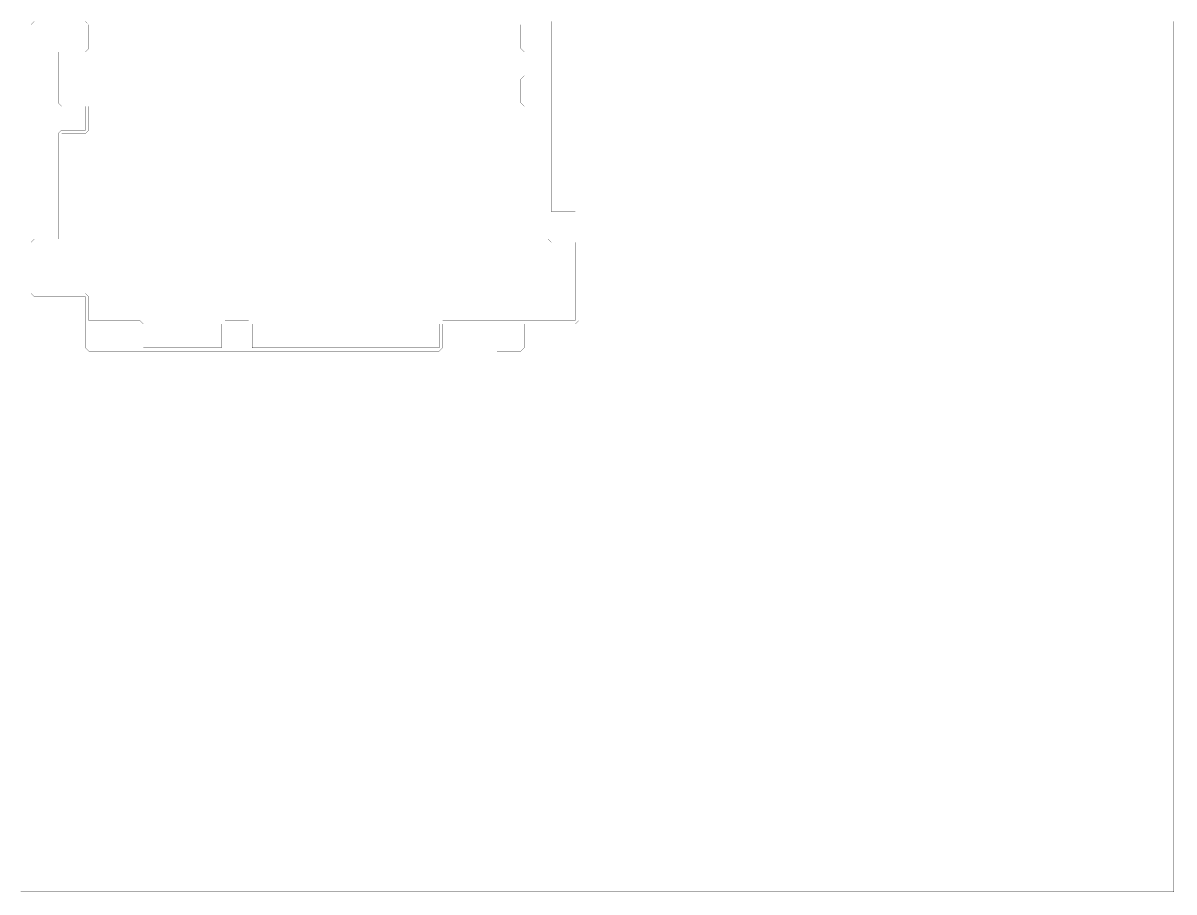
# Model space of a CAD drawing. Header units: metres. Extents: x 0 to 4990, y -4990 to 0.
# Drawn here: x 1686 to 4990, y -4990 to -2495 of the extents above; entities that cross this region are included whole.
import ezdxf

# ---------------------------------------------------------------- set-up
doc = ezdxf.new("R2010")
doc.units = ezdxf.units.M
doc.layers.add('conductor', color=1, linetype='Continuous')
doc.layers.add('substrate', color=5, linetype='Continuous')

msp = doc.modelspace()

# ---------------------------------------------------------------- linework, layer by layer
at = {"layer": 'conductor', "const_width": 0.5}
msp.add_lwpolyline([(1865.234375, -2490.234375), (1875, -2500), (1875, -2509.765625), (1875, -2519.53125), (1875, -2529.296875), (1875, -2539.0625), (1875, -2548.828125), (1875, -2558.59375), (1875, -2568.359375), (1865.234375, -2578.125), (1855.46875, -2578.125), (1845.703125, -2578.125), (1835.9375, -2578.125), (1826.171875, -2578.125), (1816.40625, -2578.125), (1806.640625, -2578.125), (1796.875, -2578.125), (1796.875, -2587.890625), (1796.875, -2597.65625), (1796.875, -2607.421875), (1796.875, -2617.1875), (1796.875, -2626.953125), (1796.875, -2636.71875), (1796.875, -2646.484375), (1796.875, -2656.25), (1796.875, -2666.015625), (1796.875, -2675.78125), (1796.875, -2685.546875), (1796.875, -2695.3125), (1796.875, -2705.078125), (1796.875, -2714.84375), (1796.875, -2724.609375), (1806.640625, -2724.609375), (1816.40625, -2724.609375), (1826.171875, -2724.609375), (1835.9375, -2724.609375), (1845.703125, -2724.609375), (1855.46875, -2724.609375), (1865.234375, -2724.609375), (1875, -2734.375), (1875, -2744.140625), (1875, -2753.90625), (1875, -2763.671875), (1875, -2773.4375), (1875, -2783.203125), (1875, -2792.96875), (1875, -2802.734375), (1865.234375, -2812.5), (1855.46875, -2812.5), (1845.703125, -2812.5), (1835.9375, -2812.5), (1826.171875, -2812.5), (1816.40625, -2812.5), (1806.640625, -2812.5), (1796.875, -2812.5), (1796.875, -2822.265625), (1796.875, -2832.03125), (1796.875, -2841.796875), (1796.875, -2851.5625), (1796.875, -2861.328125), (1796.875, -2871.09375), (1796.875, -2880.859375), (1796.875, -2890.625), (1796.875, -2900.390625), (1796.875, -2910.15625), (1796.875, -2919.921875), (1796.875, -2929.6875), (1796.875, -2939.453125), (1796.875, -2949.21875), (1796.875, -2958.984375), (1796.875, -2968.75), (1796.875, -2978.515625), (1796.875, -2988.28125), (1796.875, -2998.046875), (1796.875, -3007.8125), (1796.875, -3017.578125), (1796.875, -3027.34375), (1796.875, -3037.109375), (1796.875, -3046.875), (1796.875, -3056.640625), (1796.875, -3066.40625), (1796.875, -3076.171875), (1796.875, -3085.9375), (1796.875, -3095.703125), (1796.875, -3105.46875), (1796.875, -3115.234375), (1796.875, -3125), (1796.875, -3134.765625), (1796.875, -3144.53125), (1796.875, -3154.296875), (1796.875, -3164.0625), (1796.875, -3173.828125), (1796.875, -3183.59375), (1796.875, -3193.359375), (1796.875, -3203.125), (1796.875, -3212.890625), (1796.875, -3222.65625), (1796.875, -3232.421875), (1796.875, -3242.1875), (1796.875, -3251.953125), (1796.875, -3261.71875), (1796.875, -3271.484375), (1806.640625, -3271.484375), (1816.40625, -3271.484375), (1826.171875, -3271.484375), (1835.9375, -3271.484375), (1845.703125, -3271.484375), (1855.46875, -3271.484375), (1865.234375, -3271.484375), (1875, -3281.25), (1875, -3291.015625), (1875, -3300.78125), (1875, -3310.546875), (1875, -3320.3125), (1875, -3330.078125), (1875, -3339.84375), (1875, -3349.609375), (1884.765625, -3349.609375), (1894.53125, -3349.609375), (1904.296875, -3349.609375), (1914.0625, -3349.609375), (1923.828125, -3349.609375), (1933.59375, -3349.609375), (1943.359375, -3349.609375), (1953.125, -3349.609375), (1962.890625, -3349.609375), (1972.65625, -3349.609375), (1982.421875, -3349.609375), (1992.1875, -3349.609375), (2001.953125, -3349.609375), (2011.71875, -3349.609375), (2021.484375, -3349.609375), (2031.25, -3359.375), (2031.25, -3369.140625), (2031.25, -3378.90625), (2031.25, -3388.671875), (2031.25, -3398.4375), (2031.25, -3408.203125), (2031.25, -3417.96875), (2031.25, -3427.734375), (2041.015625, -3427.734375), (2050.78125, -3427.734375), (2060.546875, -3427.734375), (2070.3125, -3427.734375), (2080.078125, -3427.734375), (2089.84375, -3427.734375), (2099.609375, -3427.734375), (2109.375, -3427.734375), (2119.140625, -3427.734375), (2128.90625, -3427.734375), (2138.671875, -3427.734375), (2148.4375, -3427.734375), (2158.203125, -3427.734375), (2167.96875, -3427.734375), (2177.734375, -3427.734375), (2187.5, -3427.734375), (2197.265625, -3427.734375), (2207.03125, -3427.734375), (2216.796875, -3427.734375), (2226.5625, -3427.734375), (2236.328125, -3427.734375), (2246.09375, -3427.734375), (2255.859375, -3427.734375), (2255.859375, -3417.96875), (2255.859375, -3408.203125), (2255.859375, -3398.4375), (2255.859375, -3388.671875), (2255.859375, -3378.90625), (2255.859375, -3369.140625), (2255.859375, -3359.375), (2265.625, -3349.609375), (2275.390625, -3349.609375), (2285.15625, -3349.609375), (2294.921875, -3349.609375), (2304.6875, -3349.609375), (2314.453125, -3349.609375), (2324.21875, -3349.609375), (2333.984375, -3349.609375), (2343.75, -3359.375), (2343.75, -3369.140625), (2343.75, -3378.90625), (2343.75, -3388.671875), (2343.75, -3398.4375), (2343.75, -3408.203125), (2343.75, -3417.96875), (2343.75, -3427.734375), (2353.515625, -3427.734375), (2363.28125, -3427.734375), (2373.046875, -3427.734375), (2382.8125, -3427.734375), (2392.578125, -3427.734375), (2402.34375, -3427.734375), (2412.109375, -3427.734375), (2421.875, -3427.734375), (2431.640625, -3427.734375), (2441.40625, -3427.734375), (2451.171875, -3427.734375), (2460.9375, -3427.734375), (2470.703125, -3427.734375), (2480.46875, -3427.734375), (2490.234375, -3427.734375), (2500, -3427.734375), (2509.765625, -3427.734375), (2519.53125, -3427.734375), (2529.296875, -3427.734375), (2539.0625, -3427.734375), (2548.828125, -3427.734375), (2558.59375, -3427.734375), (2568.359375, -3427.734375), (2578.125, -3427.734375), (2587.890625, -3427.734375), (2597.65625, -3427.734375), (2607.421875, -3427.734375), (2617.1875, -3427.734375), (2626.953125, -3427.734375), (2636.71875, -3427.734375), (2646.484375, -3427.734375), (2656.25, -3427.734375), (2666.015625, -3427.734375), (2675.78125, -3427.734375), (2685.546875, -3427.734375), (2695.3125, -3427.734375), (2705.078125, -3427.734375), (2714.84375, -3427.734375), (2724.609375, -3427.734375), (2734.375, -3427.734375), (2744.140625, -3427.734375), (2753.90625, -3427.734375), (2763.671875, -3427.734375), (2773.4375, -3427.734375), (2783.203125, -3427.734375), (2792.96875, -3427.734375), (2802.734375, -3427.734375), (2812.5, -3427.734375), (2822.265625, -3427.734375), (2832.03125, -3427.734375), (2841.796875, -3427.734375), (2851.5625, -3427.734375), (2861.328125, -3427.734375), (2871.09375, -3427.734375), (2880.859375, -3427.734375), (2880.859375, -3417.96875), (2880.859375, -3408.203125), (2880.859375, -3398.4375), (2880.859375, -3388.671875), (2880.859375, -3378.90625), (2880.859375, -3369.140625), (2880.859375, -3359.375), (2890.625, -3349.609375), (2900.390625, -3349.609375), (2910.15625, -3349.609375), (2919.921875, -3349.609375), (2929.6875, -3349.609375), (2939.453125, -3349.609375), (2949.21875, -3349.609375), (2958.984375, -3349.609375), (2968.75, -3349.609375), (2978.515625, -3349.609375), (2988.28125, -3349.609375), (2998.046875, -3349.609375), (3007.8125, -3349.609375), (3017.578125, -3349.609375), (3027.34375, -3349.609375), (3037.109375, -3349.609375), (3046.875, -3349.609375), (3056.640625, -3349.609375), (3066.40625, -3349.609375), (3076.171875, -3349.609375), (3085.9375, -3349.609375), (3095.703125, -3349.609375), (3105.46875, -3349.609375), (3115.234375, -3349.609375), (3125, -3349.609375), (3134.765625, -3349.609375), (3144.53125, -3349.609375), (3154.296875, -3349.609375), (3164.0625, -3349.609375), (3173.828125, -3349.609375), (3183.59375, -3349.609375), (3193.359375, -3349.609375), (3203.125, -3349.609375), (3212.890625, -3349.609375), (3222.65625, -3349.609375), (3232.421875, -3349.609375), (3242.1875, -3349.609375), (3251.953125, -3349.609375), (3261.71875, -3349.609375), (3271.484375, -3349.609375), (3271.484375, -3339.84375), (3271.484375, -3330.078125), (3271.484375, -3320.3125), (3271.484375, -3310.546875), (3271.484375, -3300.78125), (3271.484375, -3291.015625), (3271.484375, -3281.25), (3271.484375, -3271.484375), (3271.484375, -3261.71875), (3271.484375, -3251.953125), (3271.484375, -3242.1875), (3271.484375, -3232.421875), (3271.484375, -3222.65625), (3271.484375, -3212.890625), (3271.484375, -3203.125), (3271.484375, -3193.359375), (3271.484375, -3183.59375), (3271.484375, -3173.828125), (3271.484375, -3164.0625), (3271.484375, -3154.296875), (3271.484375, -3144.53125), (3271.484375, -3134.765625), (3271.484375, -3125), (3261.71875, -3125), (3251.953125, -3125), (3242.1875, -3125), (3232.421875, -3125), (3222.65625, -3125), (3212.890625, -3125), (3203.125, -3125), (3193.359375, -3115.234375), (3193.359375, -3105.46875), (3193.359375, -3095.703125), (3193.359375, -3085.9375), (3193.359375, -3076.171875), (3193.359375, -3066.40625), (3193.359375, -3056.640625), (3193.359375, -3046.875), (3193.359375, -3037.109375), (3193.359375, -3027.34375), (3193.359375, -3017.578125), (3193.359375, -3007.8125), (3193.359375, -2998.046875), (3193.359375, -2988.28125), (3193.359375, -2978.515625), (3193.359375, -2968.75), (3193.359375, -2958.984375), (3193.359375, -2949.21875), (3193.359375, -2939.453125), (3193.359375, -2929.6875), (3193.359375, -2919.921875), (3193.359375, -2910.15625), (3193.359375, -2900.390625), (3193.359375, -2890.625), (3193.359375, -2880.859375), (3193.359375, -2871.09375), (3193.359375, -2861.328125), (3193.359375, -2851.5625), (3193.359375, -2841.796875), (3193.359375, -2832.03125), (3193.359375, -2822.265625), (3193.359375, -2812.5), (3193.359375, -2802.734375), (3193.359375, -2792.96875), (3193.359375, -2783.203125), (3193.359375, -2773.4375), (3193.359375, -2763.671875), (3193.359375, -2753.90625), (3193.359375, -2744.140625), (3193.359375, -2734.375), (3183.59375, -2734.375), (3173.828125, -2734.375), (3164.0625, -2734.375), (3154.296875, -2734.375), (3144.53125, -2734.375), (3134.765625, -2734.375), (3125, -2734.375), (3115.234375, -2724.609375), (3115.234375, -2714.84375), (3115.234375, -2705.078125), (3115.234375, -2695.3125), (3115.234375, -2685.546875), (3115.234375, -2675.78125), (3115.234375, -2666.015625), (3115.234375, -2656.25), (3125, -2646.484375), (3134.765625, -2646.484375), (3144.53125, -2646.484375), (3154.296875, -2646.484375), (3164.0625, -2646.484375), (3173.828125, -2646.484375), (3183.59375, -2646.484375), (3193.359375, -2646.484375), (3193.359375, -2636.71875), (3193.359375, -2626.953125), (3193.359375, -2617.1875), (3193.359375, -2607.421875), (3193.359375, -2597.65625), (3193.359375, -2587.890625), (3193.359375, -2578.125), (3183.59375, -2578.125), (3173.828125, -2578.125), (3164.0625, -2578.125), (3154.296875, -2578.125), (3144.53125, -2578.125), (3134.765625, -2578.125), (3125, -2578.125), (3115.234375, -2568.359375), (3115.234375, -2558.59375), (3115.234375, -2548.828125), (3115.234375, -2539.0625), (3115.234375, -2529.296875), (3115.234375, -2519.53125), (3115.234375, -2509.765625), (3115.234375, -2500), (3125, -2490.234375)], dxfattribs=at)
at = {"layer": 'substrate', "const_width": 0.5}
for points in [[(1679.6875, -4990.234375), (1689.453125, -4990.234375), (1699.21875, -4990.234375), (1708.984375, -4990.234375), (1718.75, -4990.234375), (1728.515625, -4990.234375), (1738.28125, -4990.234375), (1748.046875, -4990.234375), (1757.8125, -4990.234375), (1767.578125, -4990.234375), (1777.34375, -4990.234375), (1787.109375, -4990.234375), (1796.875, -4990.234375), (1806.640625, -4990.234375), (1816.40625, -4990.234375), (1826.171875, -4990.234375), (1835.9375, -4990.234375), (1845.703125, -4990.234375), (1855.46875, -4990.234375), (1865.234375, -4990.234375), (1875, -4990.234375), (1884.765625, -4990.234375), (1894.53125, -4990.234375), (1904.296875, -4990.234375), (1914.0625, -4990.234375), (1923.828125, -4990.234375), (1933.59375, -4990.234375), (1943.359375, -4990.234375), (1953.125, -4990.234375), (1962.890625, -4990.234375), (1972.65625, -4990.234375), (1982.421875, -4990.234375), (1992.1875, -4990.234375), (2001.953125, -4990.234375), (2011.71875, -4990.234375), (2021.484375, -4990.234375), (2031.25, -4990.234375), (2041.015625, -4990.234375), (2050.78125, -4990.234375), (2060.546875, -4990.234375), (2070.3125, -4990.234375), (2080.078125, -4990.234375), (2089.84375, -4990.234375), (2099.609375, -4990.234375), (2109.375, -4990.234375), (2119.140625, -4990.234375), (2128.90625, -4990.234375), (2138.671875, -4990.234375), (2148.4375, -4990.234375), (2158.203125, -4990.234375), (2167.96875, -4990.234375), (2177.734375, -4990.234375), (2187.5, -4990.234375), (2197.265625, -4990.234375), (2207.03125, -4990.234375), (2216.796875, -4990.234375), (2226.5625, -4990.234375), (2236.328125, -4990.234375), (2246.09375, -4990.234375), (2255.859375, -4990.234375), (2265.625, -4990.234375), (2275.390625, -4990.234375), (2285.15625, -4990.234375), (2294.921875, -4990.234375), (2304.6875, -4990.234375), (2314.453125, -4990.234375), (2324.21875, -4990.234375), (2333.984375, -4990.234375), (2343.75, -4990.234375), (2353.515625, -4990.234375), (2363.28125, -4990.234375), (2373.046875, -4990.234375), (2382.8125, -4990.234375), (2392.578125, -4990.234375), (2402.34375, -4990.234375), (2412.109375, -4990.234375), (2421.875, -4990.234375), (2431.640625, -4990.234375), (2441.40625, -4990.234375), (2451.171875, -4990.234375), (2460.9375, -4990.234375), (2470.703125, -4990.234375), (2480.46875, -4990.234375), (2490.234375, -4990.234375), (2500, -4990.234375), (2509.765625, -4990.234375), (2519.53125, -4990.234375), (2529.296875, -4990.234375), (2539.0625, -4990.234375), (2548.828125, -4990.234375), (2558.59375, -4990.234375), (2568.359375, -4990.234375), (2578.125, -4990.234375), (2587.890625, -4990.234375), (2597.65625, -4990.234375), (2607.421875, -4990.234375), (2617.1875, -4990.234375), (2626.953125, -4990.234375), (2636.71875, -4990.234375), (2646.484375, -4990.234375), (2656.25, -4990.234375), (2666.015625, -4990.234375), (2675.78125, -4990.234375), (2685.546875, -4990.234375), (2695.3125, -4990.234375), (2705.078125, -4990.234375), (2714.84375, -4990.234375), (2724.609375, -4990.234375), (2734.375, -4990.234375), (2744.140625, -4990.234375), (2753.90625, -4990.234375), (2763.671875, -4990.234375), (2773.4375, -4990.234375), (2783.203125, -4990.234375), (2792.96875, -4990.234375), (2802.734375, -4990.234375), (2812.5, -4990.234375), (2822.265625, -4990.234375), (2832.03125, -4990.234375), (2841.796875, -4990.234375), (2851.5625, -4990.234375), (2861.328125, -4990.234375), (2871.09375, -4990.234375), (2880.859375, -4990.234375), (2890.625, -4990.234375), (2900.390625, -4990.234375), (2910.15625, -4990.234375), (2919.921875, -4990.234375), (2929.6875, -4990.234375), (2939.453125, -4990.234375), (2949.21875, -4990.234375), (2958.984375, -4990.234375), (2968.75, -4990.234375), (2978.515625, -4990.234375), (2988.28125, -4990.234375), (2998.046875, -4990.234375), (3007.8125, -4990.234375), (3017.578125, -4990.234375), (3027.34375, -4990.234375), (3037.109375, -4990.234375), (3046.875, -4990.234375), (3056.640625, -4990.234375), (3066.40625, -4990.234375), (3076.171875, -4990.234375), (3085.9375, -4990.234375), (3095.703125, -4990.234375), (3105.46875, -4990.234375), (3115.234375, -4990.234375), (3125, -4990.234375), (3134.765625, -4990.234375), (3144.53125, -4990.234375), (3154.296875, -4990.234375), (3164.0625, -4990.234375), (3173.828125, -4990.234375), (3183.59375, -4990.234375), (3193.359375, -4990.234375), (3203.125, -4990.234375), (3212.890625, -4990.234375), (3222.65625, -4990.234375), (3232.421875, -4990.234375), (3242.1875, -4990.234375), (3251.953125, -4990.234375), (3261.71875, -4990.234375), (3271.484375, -4990.234375), (3281.25, -4990.234375), (3291.015625, -4990.234375), (3300.78125, -4990.234375), (3310.546875, -4990.234375), (3320.3125, -4990.234375), (3330.078125, -4990.234375), (3339.84375, -4990.234375), (3349.609375, -4990.234375), (3359.375, -4990.234375), (3369.140625, -4990.234375), (3378.90625, -4990.234375), (3388.671875, -4990.234375), (3398.4375, -4990.234375), (3408.203125, -4990.234375), (3417.96875, -4990.234375), (3427.734375, -4990.234375), (3437.5, -4990.234375), (3447.265625, -4990.234375), (3457.03125, -4990.234375), (3466.796875, -4990.234375), (3476.5625, -4990.234375), (3486.328125, -4990.234375), (3496.09375, -4990.234375), (3505.859375, -4990.234375), (3515.625, -4990.234375), (3525.390625, -4990.234375), (3535.15625, -4990.234375), (3544.921875, -4990.234375), (3554.6875, -4990.234375), (3564.453125, -4990.234375), (3574.21875, -4990.234375), (3583.984375, -4990.234375), (3593.75, -4990.234375), (3603.515625, -4990.234375), (3613.28125, -4990.234375), (3623.046875, -4990.234375), (3632.8125, -4990.234375), (3642.578125, -4990.234375), (3652.34375, -4990.234375), (3662.109375, -4990.234375), (3671.875, -4990.234375), (3681.640625, -4990.234375), (3691.40625, -4990.234375), (3701.171875, -4990.234375), (3710.9375, -4990.234375), (3720.703125, -4990.234375), (3730.46875, -4990.234375), (3740.234375, -4990.234375), (3750, -4990.234375), (3759.765625, -4990.234375), (3769.53125, -4990.234375), (3779.296875, -4990.234375), (3789.0625, -4990.234375), (3798.828125, -4990.234375), (3808.59375, -4990.234375), (3818.359375, -4990.234375), (3828.125, -4990.234375), (3837.890625, -4990.234375), (3847.65625, -4990.234375), (3857.421875, -4990.234375), (3867.1875, -4990.234375), (3876.953125, -4990.234375), (3886.71875, -4990.234375), (3896.484375, -4990.234375), (3906.25, -4990.234375), (3916.015625, -4990.234375), (3925.78125, -4990.234375), (3935.546875, -4990.234375), (3945.3125, -4990.234375), (3955.078125, -4990.234375), (3964.84375, -4990.234375), (3974.609375, -4990.234375), (3984.375, -4990.234375), (3994.140625, -4990.234375), (4003.90625, -4990.234375), (4013.671875, -4990.234375), (4023.4375, -4990.234375), (4033.203125, -4990.234375), (4042.96875, -4990.234375), (4052.734375, -4990.234375), (4062.5, -4990.234375), (4072.265625, -4990.234375), (4082.03125, -4990.234375), (4091.796875, -4990.234375), (4101.5625, -4990.234375), (4111.328125, -4990.234375), (4121.09375, -4990.234375), (4130.859375, -4990.234375), (4140.625, -4990.234375), (4150.390625, -4990.234375), (4160.15625, -4990.234375), (4169.921875, -4990.234375), (4179.6875, -4990.234375), (4189.453125, -4990.234375), (4199.21875, -4990.234375), (4208.984375, -4990.234375), (4218.75, -4990.234375), (4228.515625, -4990.234375), (4238.28125, -4990.234375), (4248.046875, -4990.234375), (4257.8125, -4990.234375), (4267.578125, -4990.234375), (4277.34375, -4990.234375), (4287.109375, -4990.234375), (4296.875, -4990.234375), (4306.640625, -4990.234375), (4316.40625, -4990.234375), (4326.171875, -4990.234375), (4335.9375, -4990.234375), (4345.703125, -4990.234375), (4355.46875, -4990.234375), (4365.234375, -4990.234375), (4375, -4990.234375), (4384.765625, -4990.234375), (4394.53125, -4990.234375), (4404.296875, -4990.234375), (4414.0625, -4990.234375), (4423.828125, -4990.234375), (4433.59375, -4990.234375), (4443.359375, -4990.234375), (4453.125, -4990.234375), (4462.890625, -4990.234375), (4472.65625, -4990.234375), (4482.421875, -4990.234375), (4492.1875, -4990.234375), (4501.953125, -4990.234375), (4511.71875, -4990.234375), (4521.484375, -4990.234375), (4531.25, -4990.234375), (4541.015625, -4990.234375), (4550.78125, -4990.234375), (4560.546875, -4990.234375), (4570.3125, -4990.234375), (4580.078125, -4990.234375), (4589.84375, -4990.234375), (4599.609375, -4990.234375), (4609.375, -4990.234375), (4619.140625, -4990.234375), (4628.90625, -4990.234375), (4638.671875, -4990.234375), (4648.4375, -4990.234375), (4658.203125, -4990.234375), (4667.96875, -4990.234375), (4677.734375, -4990.234375), (4687.5, -4990.234375), (4697.265625, -4990.234375), (4707.03125, -4990.234375), (4716.796875, -4990.234375), (4726.5625, -4990.234375), (4736.328125, -4990.234375), (4746.09375, -4990.234375), (4755.859375, -4990.234375), (4765.625, -4990.234375), (4775.390625, -4990.234375), (4785.15625, -4990.234375), (4794.921875, -4990.234375), (4804.6875, -4990.234375), (4814.453125, -4990.234375), (4824.21875, -4990.234375), (4833.984375, -4990.234375), (4843.75, -4990.234375), (4853.515625, -4990.234375), (4863.28125, -4990.234375), (4873.046875, -4990.234375), (4882.8125, -4990.234375), (4892.578125, -4990.234375), (4902.34375, -4990.234375), (4912.109375, -4990.234375), (4921.875, -4990.234375), (4931.640625, -4990.234375), (4941.40625, -4990.234375), (4951.171875, -4990.234375), (4960.9375, -4990.234375), (4970.703125, -4990.234375), (4980.46875, -4990.234375), (4990.234375, -4990.234375), (4990.234375, -4980.46875), (4990.234375, -4970.703125), (4990.234375, -4960.9375), (4990.234375, -4951.171875), (4990.234375, -4941.40625), (4990.234375, -4931.640625), (4990.234375, -4921.875), (4990.234375, -4912.109375), (4990.234375, -4902.34375), (4990.234375, -4892.578125), (4990.234375, -4882.8125), (4990.234375, -4873.046875), (4990.234375, -4863.28125), (4990.234375, -4853.515625), (4990.234375, -4843.75), (4990.234375, -4833.984375), (4990.234375, -4824.21875), (4990.234375, -4814.453125), (4990.234375, -4804.6875), (4990.234375, -4794.921875), (4990.234375, -4785.15625), (4990.234375, -4775.390625), (4990.234375, -4765.625), (4990.234375, -4755.859375), (4990.234375, -4746.09375), (4990.234375, -4736.328125), (4990.234375, -4726.5625), (4990.234375, -4716.796875), (4990.234375, -4707.03125), (4990.234375, -4697.265625), (4990.234375, -4687.5), (4990.234375, -4677.734375), (4990.234375, -4667.96875), (4990.234375, -4658.203125), (4990.234375, -4648.4375), (4990.234375, -4638.671875), (4990.234375, -4628.90625), (4990.234375, -4619.140625), (4990.234375, -4609.375), (4990.234375, -4599.609375), (4990.234375, -4589.84375), (4990.234375, -4580.078125), (4990.234375, -4570.3125), (4990.234375, -4560.546875), (4990.234375, -4550.78125), (4990.234375, -4541.015625), (4990.234375, -4531.25), (4990.234375, -4521.484375), (4990.234375, -4511.71875), (4990.234375, -4501.953125), (4990.234375, -4492.1875), (4990.234375, -4482.421875), (4990.234375, -4472.65625), (4990.234375, -4462.890625), (4990.234375, -4453.125), (4990.234375, -4443.359375), (4990.234375, -4433.59375), (4990.234375, -4423.828125), (4990.234375, -4414.0625), (4990.234375, -4404.296875), (4990.234375, -4394.53125), (4990.234375, -4384.765625), (4990.234375, -4375), (4990.234375, -4365.234375), (4990.234375, -4355.46875), (4990.234375, -4345.703125), (4990.234375, -4335.9375), (4990.234375, -4326.171875), (4990.234375, -4316.40625), (4990.234375, -4306.640625), (4990.234375, -4296.875), (4990.234375, -4287.109375), (4990.234375, -4277.34375), (4990.234375, -4267.578125), (4990.234375, -4257.8125), (4990.234375, -4248.046875), (4990.234375, -4238.28125), (4990.234375, -4228.515625), (4990.234375, -4218.75), (4990.234375, -4208.984375), (4990.234375, -4199.21875), (4990.234375, -4189.453125), (4990.234375, -4179.6875), (4990.234375, -4169.921875), (4990.234375, -4160.15625), (4990.234375, -4150.390625), (4990.234375, -4140.625), (4990.234375, -4130.859375), (4990.234375, -4121.09375), (4990.234375, -4111.328125), (4990.234375, -4101.5625), (4990.234375, -4091.796875), (4990.234375, -4082.03125), (4990.234375, -4072.265625), (4990.234375, -4062.5), (4990.234375, -4052.734375), (4990.234375, -4042.96875), (4990.234375, -4033.203125), (4990.234375, -4023.4375), (4990.234375, -4013.671875), (4990.234375, -4003.90625), (4990.234375, -3994.140625), (4990.234375, -3984.375), (4990.234375, -3974.609375), (4990.234375, -3964.84375), (4990.234375, -3955.078125), (4990.234375, -3945.3125), (4990.234375, -3935.546875), (4990.234375, -3925.78125), (4990.234375, -3916.015625), (4990.234375, -3906.25), (4990.234375, -3896.484375), (4990.234375, -3886.71875), (4990.234375, -3876.953125), (4990.234375, -3867.1875), (4990.234375, -3857.421875), (4990.234375, -3847.65625), (4990.234375, -3837.890625), (4990.234375, -3828.125), (4990.234375, -3818.359375), (4990.234375, -3808.59375), (4990.234375, -3798.828125), (4990.234375, -3789.0625), (4990.234375, -3779.296875), (4990.234375, -3769.53125), (4990.234375, -3759.765625), (4990.234375, -3750), (4990.234375, -3740.234375), (4990.234375, -3730.46875), (4990.234375, -3720.703125), (4990.234375, -3710.9375), (4990.234375, -3701.171875), (4990.234375, -3691.40625), (4990.234375, -3681.640625), (4990.234375, -3671.875), (4990.234375, -3662.109375), (4990.234375, -3652.34375), (4990.234375, -3642.578125), (4990.234375, -3632.8125), (4990.234375, -3623.046875), (4990.234375, -3613.28125), (4990.234375, -3603.515625), (4990.234375, -3593.75), (4990.234375, -3583.984375), (4990.234375, -3574.21875), (4990.234375, -3564.453125), (4990.234375, -3554.6875), (4990.234375, -3544.921875), (4990.234375, -3535.15625), (4990.234375, -3525.390625), (4990.234375, -3515.625), (4990.234375, -3505.859375), (4990.234375, -3496.09375), (4990.234375, -3486.328125), (4990.234375, -3476.5625), (4990.234375, -3466.796875), (4990.234375, -3457.03125), (4990.234375, -3447.265625), (4990.234375, -3437.5), (4990.234375, -3427.734375), (4990.234375, -3417.96875), (4990.234375, -3408.203125), (4990.234375, -3398.4375), (4990.234375, -3388.671875), (4990.234375, -3378.90625), (4990.234375, -3369.140625), (4990.234375, -3359.375), (4990.234375, -3349.609375), (4990.234375, -3339.84375), (4990.234375, -3330.078125), (4990.234375, -3320.3125), (4990.234375, -3310.546875), (4990.234375, -3300.78125), (4990.234375, -3291.015625), (4990.234375, -3281.25), (4990.234375, -3271.484375), (4990.234375, -3261.71875), (4990.234375, -3251.953125), (4990.234375, -3242.1875), (4990.234375, -3232.421875), (4990.234375, -3222.65625), (4990.234375, -3212.890625), (4990.234375, -3203.125), (4990.234375, -3193.359375), (4990.234375, -3183.59375), (4990.234375, -3173.828125), (4990.234375, -3164.0625), (4990.234375, -3154.296875), (4990.234375, -3144.53125), (4990.234375, -3134.765625), (4990.234375, -3125), (4990.234375, -3115.234375), (4990.234375, -3105.46875), (4990.234375, -3095.703125), (4990.234375, -3085.9375), (4990.234375, -3076.171875), (4990.234375, -3066.40625), (4990.234375, -3056.640625), (4990.234375, -3046.875), (4990.234375, -3037.109375), (4990.234375, -3027.34375), (4990.234375, -3017.578125), (4990.234375, -3007.8125), (4990.234375, -2998.046875), (4990.234375, -2988.28125), (4990.234375, -2978.515625), (4990.234375, -2968.75), (4990.234375, -2958.984375), (4990.234375, -2949.21875), (4990.234375, -2939.453125), (4990.234375, -2929.6875), (4990.234375, -2919.921875), (4990.234375, -2910.15625), (4990.234375, -2900.390625), (4990.234375, -2890.625), (4990.234375, -2880.859375), (4990.234375, -2871.09375), (4990.234375, -2861.328125), (4990.234375, -2851.5625), (4990.234375, -2841.796875), (4990.234375, -2832.03125), (4990.234375, -2822.265625), (4990.234375, -2812.5), (4990.234375, -2802.734375), (4990.234375, -2792.96875), (4990.234375, -2783.203125), (4990.234375, -2773.4375), (4990.234375, -2763.671875), (4990.234375, -2753.90625), (4990.234375, -2744.140625), (4990.234375, -2734.375), (4990.234375, -2724.609375), (4990.234375, -2714.84375), (4990.234375, -2705.078125), (4990.234375, -2695.3125), (4990.234375, -2685.546875), (4990.234375, -2675.78125), (4990.234375, -2666.015625), (4990.234375, -2656.25), (4990.234375, -2646.484375), (4990.234375, -2636.71875), (4990.234375, -2626.953125), (4990.234375, -2617.1875), (4990.234375, -2607.421875), (4990.234375, -2597.65625), (4990.234375, -2587.890625), (4990.234375, -2578.125), (4990.234375, -2568.359375), (4990.234375, -2558.59375), (4990.234375, -2548.828125), (4990.234375, -2539.0625), (4990.234375, -2529.296875), (4990.234375, -2519.53125), (4990.234375, -2509.765625), (4990.234375, -2500), (4990.234375, -2490.234375)], [(3203.125, -2490.234375), (3203.125, -2500), (3203.125, -2509.765625), (3203.125, -2519.53125), (3203.125, -2529.296875), (3203.125, -2539.0625), (3203.125, -2548.828125), (3203.125, -2558.59375), (3203.125, -2568.359375), (3203.125, -2578.125), (3203.125, -2587.890625), (3203.125, -2597.65625), (3203.125, -2607.421875), (3203.125, -2617.1875), (3203.125, -2626.953125), (3203.125, -2636.71875), (3203.125, -2646.484375), (3203.125, -2656.25), (3203.125, -2666.015625), (3203.125, -2675.78125), (3203.125, -2685.546875), (3203.125, -2695.3125), (3203.125, -2705.078125), (3203.125, -2714.84375), (3203.125, -2724.609375), (3203.125, -2734.375), (3203.125, -2744.140625), (3203.125, -2753.90625), (3203.125, -2763.671875), (3203.125, -2773.4375), (3203.125, -2783.203125), (3203.125, -2792.96875), (3203.125, -2802.734375), (3203.125, -2812.5), (3203.125, -2822.265625), (3203.125, -2832.03125), (3203.125, -2841.796875), (3203.125, -2851.5625), (3203.125, -2861.328125), (3203.125, -2871.09375), (3203.125, -2880.859375), (3203.125, -2890.625), (3203.125, -2900.390625), (3203.125, -2910.15625), (3203.125, -2919.921875), (3203.125, -2929.6875), (3203.125, -2939.453125), (3203.125, -2949.21875), (3203.125, -2958.984375), (3203.125, -2968.75), (3203.125, -2978.515625), (3203.125, -2988.28125), (3203.125, -2998.046875), (3203.125, -3007.8125), (3203.125, -3017.578125), (3203.125, -3027.34375), (3203.125, -3037.109375), (3212.890625, -3037.109375), (3222.65625, -3037.109375), (3232.421875, -3037.109375), (3242.1875, -3037.109375), (3251.953125, -3037.109375), (3261.71875, -3037.109375), (3271.484375, -3037.109375), (3281.25, -3046.875), (3281.25, -3056.640625), (3281.25, -3066.40625), (3281.25, -3076.171875), (3281.25, -3085.9375), (3281.25, -3095.703125), (3281.25, -3105.46875), (3281.25, -3115.234375), (3281.25, -3125), (3281.25, -3134.765625), (3281.25, -3144.53125), (3281.25, -3154.296875), (3281.25, -3164.0625), (3281.25, -3173.828125), (3281.25, -3183.59375), (3281.25, -3193.359375), (3281.25, -3203.125), (3281.25, -3212.890625), (3281.25, -3222.65625), (3281.25, -3232.421875), (3281.25, -3242.1875), (3281.25, -3251.953125), (3281.25, -3261.71875), (3281.25, -3271.484375), (3281.25, -3281.25), (3281.25, -3291.015625), (3281.25, -3300.78125), (3281.25, -3310.546875), (3281.25, -3320.3125), (3281.25, -3330.078125), (3281.25, -3339.84375), (3281.25, -3349.609375), (3271.484375, -3359.375), (3261.71875, -3359.375), (3251.953125, -3359.375), (3242.1875, -3359.375), (3232.421875, -3359.375), (3222.65625, -3359.375), (3212.890625, -3359.375), (3203.125, -3359.375), (3193.359375, -3359.375), (3183.59375, -3359.375), (3173.828125, -3359.375), (3164.0625, -3359.375), (3154.296875, -3359.375), (3144.53125, -3359.375), (3134.765625, -3359.375), (3125, -3359.375), (3125, -3369.140625), (3125, -3378.90625), (3125, -3388.671875), (3125, -3398.4375), (3125, -3408.203125), (3125, -3417.96875), (3125, -3427.734375), (3115.234375, -3437.5), (3105.46875, -3437.5), (3095.703125, -3437.5), (3085.9375, -3437.5), (3076.171875, -3437.5), (3066.40625, -3437.5), (3056.640625, -3437.5), (3046.875, -3437.5), (3037.109375, -3427.734375), (3037.109375, -3417.96875), (3037.109375, -3408.203125), (3037.109375, -3398.4375), (3037.109375, -3388.671875), (3037.109375, -3378.90625), (3037.109375, -3369.140625), (3037.109375, -3359.375), (3027.34375, -3359.375), (3017.578125, -3359.375), (3007.8125, -3359.375), (2998.046875, -3359.375), (2988.28125, -3359.375), (2978.515625, -3359.375), (2968.75, -3359.375), (2958.984375, -3359.375), (2949.21875, -3359.375), (2939.453125, -3359.375), (2929.6875, -3359.375), (2919.921875, -3359.375), (2910.15625, -3359.375), (2900.390625, -3359.375), (2890.625, -3359.375), (2890.625, -3369.140625), (2890.625, -3378.90625), (2890.625, -3388.671875), (2890.625, -3398.4375), (2890.625, -3408.203125), (2890.625, -3417.96875), (2890.625, -3427.734375), (2880.859375, -3437.5), (2871.09375, -3437.5), (2861.328125, -3437.5), (2851.5625, -3437.5), (2841.796875, -3437.5), (2832.03125, -3437.5), (2822.265625, -3437.5), (2812.5, -3437.5), (2802.734375, -3437.5), (2792.96875, -3437.5), (2783.203125, -3437.5), (2773.4375, -3437.5), (2763.671875, -3437.5), (2753.90625, -3437.5), (2744.140625, -3437.5), (2734.375, -3437.5), (2724.609375, -3437.5), (2714.84375, -3437.5), (2705.078125, -3437.5), (2695.3125, -3437.5), (2685.546875, -3437.5), (2675.78125, -3437.5), (2666.015625, -3437.5), (2656.25, -3437.5), (2646.484375, -3437.5), (2636.71875, -3437.5), (2626.953125, -3437.5), (2617.1875, -3437.5), (2607.421875, -3437.5), (2597.65625, -3437.5), (2587.890625, -3437.5), (2578.125, -3437.5), (2568.359375, -3437.5), (2558.59375, -3437.5), (2548.828125, -3437.5), (2539.0625, -3437.5), (2529.296875, -3437.5), (2519.53125, -3437.5), (2509.765625, -3437.5), (2500, -3437.5), (2490.234375, -3437.5), (2480.46875, -3437.5), (2470.703125, -3437.5), (2460.9375, -3437.5), (2451.171875, -3437.5), (2441.40625, -3437.5), (2431.640625, -3437.5), (2421.875, -3437.5), (2412.109375, -3437.5), (2402.34375, -3437.5), (2392.578125, -3437.5), (2382.8125, -3437.5), (2373.046875, -3437.5), (2363.28125, -3437.5), (2353.515625, -3437.5), (2343.75, -3437.5), (2333.984375, -3437.5), (2324.21875, -3437.5), (2314.453125, -3437.5), (2304.6875, -3437.5), (2294.921875, -3437.5), (2285.15625, -3437.5), (2275.390625, -3437.5), (2265.625, -3437.5), (2255.859375, -3437.5), (2246.09375, -3437.5), (2236.328125, -3437.5), (2226.5625, -3437.5), (2216.796875, -3437.5), (2207.03125, -3437.5), (2197.265625, -3437.5), (2187.5, -3437.5), (2177.734375, -3437.5), (2167.96875, -3437.5), (2158.203125, -3437.5), (2148.4375, -3437.5), (2138.671875, -3437.5), (2128.90625, -3437.5), (2119.140625, -3437.5), (2109.375, -3437.5), (2099.609375, -3437.5), (2089.84375, -3437.5), (2080.078125, -3437.5), (2070.3125, -3437.5), (2060.546875, -3437.5), (2050.78125, -3437.5), (2041.015625, -3437.5), (2031.25, -3437.5), (2021.484375, -3437.5), (2011.71875, -3437.5), (2001.953125, -3437.5), (1992.1875, -3437.5), (1982.421875, -3437.5), (1972.65625, -3437.5), (1962.890625, -3437.5), (1953.125, -3437.5), (1943.359375, -3437.5), (1933.59375, -3437.5), (1923.828125, -3437.5), (1914.0625, -3437.5), (1904.296875, -3437.5), (1894.53125, -3437.5), (1884.765625, -3437.5), (1875, -3437.5), (1865.234375, -3427.734375), (1865.234375, -3417.96875), (1865.234375, -3408.203125), (1865.234375, -3398.4375), (1865.234375, -3388.671875), (1865.234375, -3378.90625), (1865.234375, -3369.140625), (1865.234375, -3359.375), (1865.234375, -3349.609375), (1865.234375, -3339.84375), (1865.234375, -3330.078125), (1865.234375, -3320.3125), (1865.234375, -3310.546875), (1865.234375, -3300.78125), (1865.234375, -3291.015625), (1865.234375, -3281.25), (1855.46875, -3281.25), (1845.703125, -3281.25), (1835.9375, -3281.25), (1826.171875, -3281.25), (1816.40625, -3281.25), (1806.640625, -3281.25), (1796.875, -3281.25), (1787.109375, -3281.25), (1777.34375, -3281.25), (1767.578125, -3281.25), (1757.8125, -3281.25), (1748.046875, -3281.25), (1738.28125, -3281.25), (1728.515625, -3281.25), (1718.75, -3281.25), (1708.984375, -3271.484375), (1708.984375, -3261.71875), (1708.984375, -3251.953125), (1708.984375, -3242.1875), (1708.984375, -3232.421875), (1708.984375, -3222.65625), (1708.984375, -3212.890625), (1708.984375, -3203.125), (1708.984375, -3193.359375), (1708.984375, -3183.59375), (1708.984375, -3173.828125), (1708.984375, -3164.0625), (1708.984375, -3154.296875), (1708.984375, -3144.53125), (1708.984375, -3134.765625), (1708.984375, -3125), (1718.75, -3115.234375), (1728.515625, -3115.234375), (1738.28125, -3115.234375), (1748.046875, -3115.234375), (1757.8125, -3115.234375), (1767.578125, -3115.234375), (1777.34375, -3115.234375), (1787.109375, -3115.234375), (1787.109375, -3105.46875), (1787.109375, -3095.703125), (1787.109375, -3085.9375), (1787.109375, -3076.171875), (1787.109375, -3066.40625), (1787.109375, -3056.640625), (1787.109375, -3046.875), (1787.109375, -3037.109375), (1787.109375, -3027.34375), (1787.109375, -3017.578125), (1787.109375, -3007.8125), (1787.109375, -2998.046875), (1787.109375, -2988.28125), (1787.109375, -2978.515625), (1787.109375, -2968.75), (1787.109375, -2958.984375), (1787.109375, -2949.21875), (1787.109375, -2939.453125), (1787.109375, -2929.6875), (1787.109375, -2919.921875), (1787.109375, -2910.15625), (1787.109375, -2900.390625), (1787.109375, -2890.625), (1787.109375, -2880.859375), (1787.109375, -2871.09375), (1787.109375, -2861.328125), (1787.109375, -2851.5625), (1787.109375, -2841.796875), (1787.109375, -2832.03125), (1787.109375, -2822.265625), (1787.109375, -2812.5), (1796.875, -2802.734375), (1806.640625, -2802.734375), (1816.40625, -2802.734375), (1826.171875, -2802.734375), (1835.9375, -2802.734375), (1845.703125, -2802.734375), (1855.46875, -2802.734375), (1865.234375, -2802.734375), (1865.234375, -2792.96875), (1865.234375, -2783.203125), (1865.234375, -2773.4375), (1865.234375, -2763.671875), (1865.234375, -2753.90625), (1865.234375, -2744.140625), (1865.234375, -2734.375), (1855.46875, -2734.375), (1845.703125, -2734.375), (1835.9375, -2734.375), (1826.171875, -2734.375), (1816.40625, -2734.375), (1806.640625, -2734.375), (1796.875, -2734.375), (1787.109375, -2724.609375), (1787.109375, -2714.84375), (1787.109375, -2705.078125), (1787.109375, -2695.3125), (1787.109375, -2685.546875), (1787.109375, -2675.78125), (1787.109375, -2666.015625), (1787.109375, -2656.25), (1787.109375, -2646.484375), (1787.109375, -2636.71875), (1787.109375, -2626.953125), (1787.109375, -2617.1875), (1787.109375, -2607.421875), (1787.109375, -2597.65625), (1787.109375, -2587.890625), (1787.109375, -2578.125), (1777.34375, -2578.125), (1767.578125, -2578.125), (1757.8125, -2578.125), (1748.046875, -2578.125), (1738.28125, -2578.125), (1728.515625, -2578.125), (1718.75, -2578.125), (1708.984375, -2568.359375), (1708.984375, -2558.59375), (1708.984375, -2548.828125), (1708.984375, -2539.0625), (1708.984375, -2529.296875), (1708.984375, -2519.53125), (1708.984375, -2509.765625), (1708.984375, -2500), (1718.75, -2490.234375)]]:
    msp.add_lwpolyline(points, dxfattribs=at)

doc.saveas('drawing.dxf')
